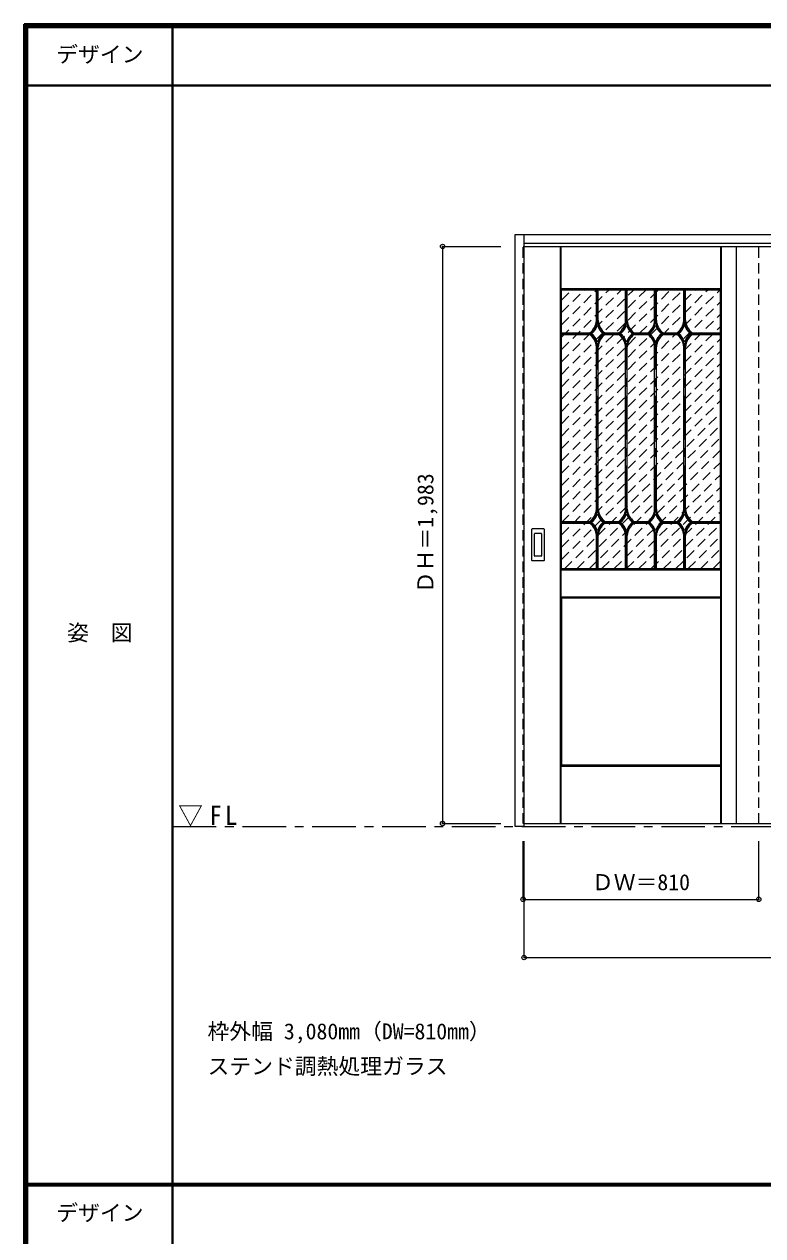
# Model space of a CAD drawing. Units: millimetres, scale not verified. Extents: x -59471 to 5700, y -4307 to 5558.
# Drawn here: x -6000 to -3461, y 12 to 4175 of the extents above; entities that cross this region are included whole.
import ezdxf
from ezdxf.enums import TextEntityAlignment as Align

# ---------------------------------------------------------------- set-up
doc = ezdxf.new("R2010")
doc.units = ezdxf.units.MM
doc.header["$LTSCALE"] = 30
doc.header["$PDMODE"] = 32
doc.header["$PDSIZE"] = 15
doc.linetypes.add('CHAIN1', pattern=[8, 5, -1, 1, -1])
doc.linetypes.add('DASHED1', pattern=[1.8, 1.2, -0.6])
for name, color, linetype, lineweight in [('0-1_通り芯', 7, 'CHAIN1', 18), ('0-2_扉', 4, 'DASHED1', 9), ('0-3_仕上げ', 4, 'Continuous', 9), ('0-4_枠', 3, 'Continuous', 25), ('0-6_引手', 7, 'Continuous', 18), ('0-B_寸法', 4, 'Continuous', 9), ('0-C_ハッチ', 4, 'DASHED1', 9), ('F-1_枠', 6, 'Continuous', 40)]:
    doc.layers.add(name, color=color, linetype=linetype, lineweight=lineweight)
doc.layers.add('0-A_文字', color=7, linetype='Continuous')
doc.layers.add('F-A_文字', color=7, linetype='Continuous')
doc.styles.add('ＭＳ ゴシック', font='')
doc.styles.get('ＭＳ ゴシック').set_extended_font_data('MS Gothic')

msp = doc.modelspace()

# ---------------------------------------------------------------- linework, layer by layer
at = {"layer": '0-1_通り芯'}
msp.add_line((-5490, 1418), (5690, 1418), dxfattribs=at)
at = {"layer": '0-2_扉'}
for p, q in [((-4285, 3411.5), (-4282, 3411.5)), ((-4285, 1428.5), (-4285, 3411.5)), ((-3475, 1428.5), (-3475, 3411.5)), ((-4282, 1428.5), (-4285, 1428.5))]:
    msp.add_line(p, q, dxfattribs=at)
at = {"layer": '0-2_扉', "color": 3, "linetype": 'Continuous', "lineweight": 25}
for p, q in [((-3553, 3411.5), (-3553, 1428.5)), ((-4282, 1428.5), (-2011, 1428.5))]:
    msp.add_line(p, q, dxfattribs=at)
msp.add_lwpolyline([(-4282, 3411.5), (-2011, 3411.5), (-2011, 1428.5)], dxfattribs=at)
at = {"layer": '0-3_仕上げ', "color": 7, "lineweight": 18}
for p, q in [((-4157, 1428.5), (-4157, 3411.5)), ((-4155.5, 3264), (-4155.5, 3411.5)), ((-4154, 3265.5), (-4154, 3411.5)), ((-3606, 3265.5), (-3606, 3411.5)), ((-3604.5, 3264), (-3604.5, 3411.5)), ((-3603, 1428.5), (-3603, 3411.5)), ((-4154, 3265.5), (-4155.5, 3264)), ((-4153, 3261.5), (-4155.5, 3264)), ((-3606, 3265.5), (-4154, 3265.5)), ((-4155.5, 2206), (-4155.5, 2301)), ((-4154, 2207.5), (-4154, 2299.5)), ((-3606, 2299.5), (-4154, 2299.5)), ((-3607, 2303.5), (-3604.5, 2301)), ((-3606, 2299.5), (-3604.5, 2301)), ((-3606, 2207.5), (-3606, 2299.5)), ((-3604.5, 2206), (-3604.5, 2301)), ((-4154, 2207.5), (-4155.5, 2206)), ((-4154, 2207.5), (-3606, 2207.5)), ((-4153, 2203.5), (-4155.5, 2206)), ((-4155.5, 1428.5), (-4155.5, 1626)), ((-4154, 1428.5), (-4154, 1624.5)), ((-3606, 1624.5), (-4154, 1624.5)), ((-3607, 1628.5), (-3604.5, 1626)), ((-3606, 1624.5), (-3604.5, 1626)), ((-3606, 1428.5), (-3606, 1624.5)), ((-3604.5, 1428.5), (-3604.5, 1626))]:
    msp.add_line(p, q, dxfattribs=at)
at = {"layer": '0-3_仕上げ', "color": 3, "lineweight": 25}
for p, q in [((-4153, 2303.5), (-4153, 3261.5)), ((-3607, 3261.5), (-4153, 3261.5)), ((-3607, 2303.5), (-3607, 3261.5)), ((-3607, 2303.5), (-4153, 2303.5)), ((-4153, 2203.5), (-3607, 2203.5)), ((-4153, 2203.5), (-4153, 1628.5)), ((-3607, 2203.5), (-3607, 1628.5)), ((-3607, 1628.5), (-4153, 1628.5))]:
    msp.add_line(p, q, dxfattribs=at)
at = {"layer": '0-3_仕上げ'}
for p, q in [((-4033, 3156.69), (-4033, 3261.5)), ((-4027, 3156.5), (-4027, 3261.5)), ((-3933, 3156.6), (-3933, 3261.5)), ((-3927, 3156.6), (-3927, 3261.5)), ((-3833, 3156.6), (-3833, 3261.5)), ((-3827, 3156.6), (-3827, 3261.5)), ((-3733, 3156.6), (-3733, 3261.5)), ((-3727, 3156.6), (-3727, 3261.5)), ((-4153, 3114.5), (-4055.98, 3114.5)), ((-4153, 3108.5), (-4055.98, 3108.5)), ((-4004.03, 3114.5), (-3955.98, 3114.5)), ((-4004.03, 3108.5), (-3955.98, 3108.5)), ((-3904.03, 3114.5), (-3855.98, 3114.5)), ((-3904.03, 3108.5), (-3855.98, 3108.5)), ((-3804.03, 3114.5), (-3755.98, 3114.5)), ((-3804.03, 3108.5), (-3755.98, 3108.5)), ((-3704.03, 3114.5), (-3607, 3114.5)), ((-3704.03, 3108.5), (-3607, 3108.5)), ((-4033, 2508.6), (-4033, 3066.4)), ((-4027, 2508.6), (-4027, 3066.4)), ((-3933, 2508.6), (-3933, 3066.4)), ((-3927, 2508.6), (-3927, 3066.4)), ((-3833, 2508.6), (-3833, 3066.4)), ((-3827, 2508.6), (-3827, 3066.4)), ((-3733, 2508.6), (-3733, 3066.4)), ((-3727, 2508.6), (-3727, 3066.4)), ((-4153, 2466.5), (-4055.98, 2466.5)), ((-4153, 2460.5), (-4055.98, 2460.5)), ((-4004.03, 2466.5), (-3955.98, 2466.5)), ((-4004.03, 2460.5), (-3955.98, 2460.5)), ((-3904.03, 2466.5), (-3855.98, 2466.5)), ((-3904.03, 2460.5), (-3855.98, 2460.5)), ((-3804.03, 2466.5), (-3755.98, 2466.5)), ((-3804.03, 2460.5), (-3755.98, 2460.5)), ((-3704.03, 2466.5), (-3607, 2466.5)), ((-3704.03, 2460.5), (-3607, 2460.5)), ((-4033, 2303.5), (-4033, 2418.4)), ((-4027, 2303.5), (-4027, 2418.4)), ((-3933, 2303.5), (-3933, 2418.4)), ((-3927, 2303.5), (-3927, 2418.4)), ((-3833, 2303.5), (-3833, 2418.4)), ((-3827, 2303.5), (-3827, 2418.4)), ((-3733, 2303.5), (-3733, 2418.4)), ((-3727, 2303.5), (-3727, 2418.4))]:
    msp.add_line(p, q, dxfattribs=at)
at = {"layer": '0-3_仕上げ', "linetype": 'CHAIN1'}
for p, q in [((-4030, 3156.5), (-4030, 3261.5)), ((-3930, 3156.5), (-3930, 3261.5)), ((-3830, 3156.5), (-3830, 3261.5)), ((-3730, 3156.5), (-3730, 3261.5)), ((-4153, 3111.5), (-4055, 3111.5)), ((-4005, 3111.5), (-3955, 3111.5)), ((-3905, 3111.5), (-3855, 3111.5)), ((-3805, 3111.5), (-3755, 3111.5)), ((-3705, 3111.5), (-3607, 3111.5)), ((-4030, 2508.5), (-4030, 3066.5)), ((-3930, 2508.5), (-3930, 3066.5)), ((-3830, 2508.5), (-3830, 3066.5)), ((-3730, 2508.5), (-3730, 3066.5)), ((-4153, 2463.5), (-4055, 2463.5)), ((-4005, 2463.5), (-3955, 2463.5)), ((-3905, 2463.5), (-3855, 2463.5)), ((-3805, 2463.5), (-3755, 2463.5)), ((-3705, 2463.5), (-3607, 2463.5)), ((-4030, 2303.5), (-4030, 2418.5)), ((-3930, 2303.5), (-3930, 2418.5)), ((-3830, 2303.5), (-3830, 2418.5)), ((-3730, 2303.5), (-3730, 2418.5))]:
    msp.add_line(p, q, dxfattribs=at)
at = {"layer": '0-3_仕上げ', "color": 7, "lineweight": 18}
for points in [[(-3606, 3265.5), (-3604.5, 3264), (-3607, 3261.5)], [(-4154, 2299.5), (-4155.5, 2301), (-4153, 2303.5)], [(-3606, 2207.5), (-3604.5, 2206), (-3607, 2203.5)], [(-4154, 1624.5), (-4155.5, 1626), (-4153, 1628.5)]]:
    msp.add_lwpolyline(points, dxfattribs=at)
at = {"layer": '0-3_仕上げ'}
for centre, radius, start, end in [((-4089.88, 3160.32), 57, 306.49767, 356.34853), ((-4089.88, 3160.32), 63, 309.20041, 341.88743), ((-3970.12, 3160.32), 63, 198.11257, 230.79959), ((-3970.12, 3160.32), 57, 183.65147, 233.50233), ((-3989.88, 3160.32), 57, 306.49767, 356.25364), ((-3989.88, 3160.32), 63, 309.20041, 341.88743), ((-3870.12, 3160.32), 63, 198.11257, 230.79959), ((-3870.12, 3160.32), 57, 183.65147, 233.50233), ((-3889.88, 3160.32), 57, 306.49767, 356.25364), ((-3889.88, 3160.32), 63, 309.20041, 341.88743), ((-3770.12, 3160.32), 63, 198.11257, 230.79959), ((-3770.12, 3160.32), 57, 183.65147, 233.50233), ((-3789.88, 3160.32), 57, 306.49767, 356.25364), ((-3789.88, 3160.32), 63, 309.20041, 341.88743), ((-3670.12, 3160.32), 63, 198.11257, 230.79959), ((-3670.12, 3160.32), 57, 183.65147, 233.50233), ((-4089.88, 3062.68), 57, 3.74636, 53.50233), ((-4089.88, 3062.68), 63, 18.11257, 50.79959), ((-3970.12, 3062.68), 63, 129.20041, 161.88743), ((-3970.12, 3062.68), 57, 126.49767, 176.25364), ((-3989.88, 3062.68), 57, 3.74636, 53.50233), ((-3989.88, 3062.68), 63, 18.11257, 50.79959), ((-3870.12, 3062.68), 63, 129.20041, 161.88743), ((-3870.12, 3062.68), 57, 126.49767, 176.25364), ((-3889.88, 3062.68), 57, 3.74636, 53.50233), ((-3889.88, 3062.68), 63, 18.11257, 50.79959), ((-3770.12, 3062.68), 63, 129.20041, 161.88743), ((-3770.12, 3062.68), 57, 126.49767, 176.25364), ((-3789.88, 3062.68), 57, 3.74636, 53.50233), ((-3789.88, 3062.68), 63, 18.11257, 50.79959), ((-3670.12, 3062.68), 63, 129.20041, 161.88743), ((-3670.12, 3062.68), 57, 126.49767, 176.25364), ((-4089.88, 2512.32), 57, 306.49767, 356.25364), ((-3970.12, 2512.32), 57, 183.74636, 233.50233), ((-3989.88, 2512.32), 57, 306.49767, 356.25364), ((-3870.12, 2512.32), 57, 183.74636, 233.50233), ((-3889.88, 2512.32), 57, 306.49767, 356.25364), ((-3770.12, 2512.32), 57, 183.74636, 233.50233), ((-3789.88, 2512.32), 57, 306.49767, 356.25364), ((-3670.12, 2512.32), 57, 183.74636, 233.50233), ((-4089.88, 2414.68), 57, 3.74636, 53.50233), ((-4089.88, 2512.32), 63, 309.20041, 341.88743), ((-4089.88, 2414.68), 63, 18.11257, 50.79959), ((-3970.12, 2512.32), 63, 198.11257, 230.79959), ((-3970.12, 2414.68), 63, 129.20041, 161.88743), ((-3970.12, 2414.68), 57, 126.49767, 176.25364), ((-3989.88, 2414.68), 57, 3.74636, 53.50233), ((-3989.88, 2512.32), 63, 309.20041, 341.88743), ((-3989.88, 2414.68), 63, 18.11257, 50.79959), ((-3870.12, 2512.32), 63, 198.11257, 230.79959), ((-3870.12, 2414.68), 63, 129.20041, 161.88743), ((-3870.12, 2414.68), 57, 126.49767, 176.25364), ((-3889.88, 2414.68), 57, 3.74636, 53.50233), ((-3889.88, 2512.32), 63, 309.20041, 341.88743), ((-3889.88, 2414.68), 63, 18.11257, 50.79959), ((-3770.12, 2512.32), 63, 198.11257, 230.79959), ((-3770.12, 2414.68), 63, 129.20041, 161.88743), ((-3770.12, 2414.68), 57, 126.49767, 176.25364), ((-3789.88, 2414.68), 57, 3.74636, 53.50233), ((-3789.88, 2512.32), 63, 309.20041, 341.88743), ((-3789.88, 2414.68), 63, 18.11257, 50.79959), ((-3670.12, 2512.32), 63, 198.11257, 230.79959), ((-3670.12, 2414.68), 63, 129.20041, 161.88743), ((-3670.12, 2414.68), 57, 126.49767, 176.25364)]:
    msp.add_arc(centre, radius, start, end, dxfattribs=at)
at = {"layer": '0-3_仕上げ', "linetype": 'CHAIN1'}
for centre, start, end in [((-4089.88, 3160.32), 305.54226, 356.34853), ((-3970.12, 3160.32), 183.65147, 234.45774), ((-3989.88, 3160.32), 305.54226, 356.34853), ((-3870.12, 3160.32), 183.65147, 234.45774), ((-3889.88, 3160.32), 305.54226, 356.34853), ((-3770.12, 3160.32), 183.65147, 234.45774), ((-3789.88, 3160.32), 305.54226, 356.34853), ((-3670.12, 3160.32), 183.65147, 234.45774), ((-4089.88, 3062.68), 3.65147, 54.45774), ((-3970.12, 3062.68), 125.54226, 176.34853), ((-3989.88, 3062.68), 3.65147, 54.45774), ((-3870.12, 3062.68), 125.54226, 176.34853), ((-3889.88, 3062.68), 3.65147, 54.45774), ((-3770.12, 3062.68), 125.54226, 176.34853), ((-3789.88, 3062.68), 3.65147, 54.45774), ((-3670.12, 3062.68), 125.54226, 176.34853), ((-4089.88, 2512.32), 305.54226, 356.34853), ((-3970.12, 2512.32), 183.65147, 234.45774), ((-3989.88, 2512.32), 305.54226, 356.34853), ((-3870.12, 2512.32), 183.65147, 234.45774), ((-3889.88, 2512.32), 305.54226, 356.34853), ((-3770.12, 2512.32), 183.65147, 234.45774), ((-3789.88, 2512.32), 305.54226, 356.34853), ((-3670.12, 2512.32), 183.65147, 234.45774), ((-4089.88, 2414.68), 3.65147, 54.45774), ((-3970.12, 2414.68), 125.54226, 176.34853), ((-3989.88, 2414.68), 3.65147, 54.45774), ((-3870.12, 2414.68), 125.54226, 176.34853), ((-3889.88, 2414.68), 3.65147, 54.45774), ((-3770.12, 2414.68), 125.54226, 176.34853), ((-3789.88, 2414.68), 3.65147, 54.45774), ((-3670.12, 2414.68), 125.54226, 176.34853)]:
    msp.add_arc(centre, 60, start, end, dxfattribs=at)
at = {"layer": '0-4_枠'}
for p, q in [((-4282, 1418), (-4282, 3453)), ((-4282, 3423), (-1262, 3423))]:
    msp.add_line(p, q, dxfattribs=at)
for points in [[(-4282, 1418), (-4312, 1418), (-4312, 3453)], [(-4312, 3453), (-1232, 3453), (-1232, 1418)]]:
    msp.add_lwpolyline(points, dxfattribs=at)
at = {"layer": '0-6_引手', "color": 3, "lineweight": 25}
for p, q in [((-4255, 2332.5), (-4255, 2439.5)), ((-4214.5, 2441), (-4253.5, 2441)), ((-4213, 2439.5), (-4213, 2332.5)), ((-4214.5, 2331), (-4253.5, 2331))]:
    msp.add_line(p, q, dxfattribs=at)
at = {"layer": '0-6_引手'}
for p, q in [((-4246.5, 2348.5), (-4246.5, 2423.5)), ((-4223, 2425), (-4245, 2425)), ((-4221.5, 2423.5), (-4221.5, 2348.5)), ((-4223, 2347), (-4245, 2347))]:
    msp.add_line(p, q, dxfattribs=at)
at = {"layer": '0-6_引手', "color": 3, "lineweight": 25}
for centre, start, end in [((-4253.5, 2439.5), 90, 180), ((-4214.5, 2439.5), 0, 90), ((-4253.5, 2332.5), 180, 270), ((-4214.5, 2332.5), 270, 0)]:
    msp.add_arc(centre, 1.5, start, end, dxfattribs=at)
at = {"layer": '0-6_引手'}
for centre, start, end in [((-4245, 2423.5), 90, 180), ((-4223, 2423.5), 0, 90), ((-4245, 2348.5), 180, 270), ((-4223, 2348.5), 270, 0)]:
    msp.add_arc(centre, 1.5, start, end, dxfattribs=at)
at = {"layer": '0-B_寸法'}
for p, q in [((-4562, 3411.5), (-4562, 1428.5)), ((-4562, 3411.5), (-4362, 3411.5)), ((-4562, 1428.5), (-4362, 1428.5)), ((-4285, 1168), (-4285, 1368)), ((-4282, 968), (-4282, 1368)), ((-3475, 1168), (-3475, 1368)), ((-4285, 1168), (-3475, 1168)), ((-4282, 968), (-2072, 968))]:
    msp.add_line(p, q, dxfattribs=at)
at = {"layer": '0-B_寸法', "color": 7}
for p in [(-4562, 3411.5), (-4562, 1428.5), (-4285, 1168), (-3475, 1168), (-4282, 968)]:
    msp.add_point(p, dxfattribs=at)
at = {"layer": '0-C_ハッチ'}
for p, q in [((-4153, 3226.56), (-4118.06, 3261.5)), ((-4153, 3141.71), (-4033.21, 3261.5)), ((-4153, 3184.13), (-4075.63, 3261.5)), ((-4153, 2759.87), (-3651.37, 3261.5)), ((-4153, 2802.29), (-3693.8, 3261.5)), ((-4153, 2844.72), (-3736.22, 3261.5)), ((-4153, 2887.15), (-3778.65, 3261.5)), ((-4153, 2929.57), (-3821.07, 3261.5)), ((-4153, 2972), (-3863.5, 3261.5)), ((-4153, 3014.43), (-3905.93, 3261.5)), ((-4153, 3056.85), (-3948.35, 3261.5)), ((-4153, 3099.28), (-3990.78, 3261.5)), ((-4153, 2717.44), (-3608.94, 3261.5)), ((-4153, 2675.02), (-3607, 3221.02)), ((-4153, 2632.59), (-3607, 3178.59)), ((-4153, 2590.16), (-3607, 3136.16)), ((-4153, 2547.74), (-3607, 3093.74)), ((-4153, 2505.31), (-3607, 3051.31)), ((-4153, 2462.88), (-3607, 3008.88)), ((-4153, 2420.46), (-3607, 2966.46)), ((-4153, 2378.03), (-3607, 2924.03)), ((-4153, 2335.6), (-3607, 2881.6)), ((-4142.68, 2303.5), (-3607, 2839.18)), ((-4100.25, 2303.5), (-3607, 2796.75)), ((-4057.83, 2303.5), (-3607, 2754.33)), ((-4015.4, 2303.5), (-3607, 2711.9)), ((-3972.97, 2303.5), (-3607, 2669.47)), ((-3930.55, 2303.5), (-3607, 2627.05)), ((-3888.12, 2303.5), (-3607, 2584.62)), ((-3845.69, 2303.5), (-3607, 2542.19)), ((-3803.27, 2303.5), (-3607, 2499.77)), ((-3760.84, 2303.5), (-3607, 2457.34)), ((-3718.41, 2303.5), (-3607, 2414.91)), ((-3675.99, 2303.5), (-3607, 2372.49)), ((-3633.56, 2303.5), (-3607, 2330.06))]:
    msp.add_line(p, q, dxfattribs=at)
at = {"layer": 'F-1_枠'}
for p, q in [((-6000, 4175), (5700, 4175)), ((-6000, 4175), (-6000, -4205)), ((-6000, 4170), (5700, 4170)), ((-6000, 4165), (5700, 4165)), ((-5995, 4175), (-5995, -4205)), ((-5990, 4175), (-5990, -4205)), ((-5490, 4175), (-5490, -3790)), ((-6000, 3965), (5700, 3965)), ((-6000, 190.5), (5700, 190.5)), ((-6000, 187.5), (5700, 187.5)), ((-6000, 184.5), (5700, 184.5))]:
    msp.add_line(p, q, dxfattribs=at)

# ---------------------------------------------------------------- texts
at = {"layer": '0-1_通り芯', "insert": (-5471.25, 1418), "char_height": 65.98, "attachment_point": 7, "style": 'ＭＳ ゴシック'}
msp.add_mtext('\\T1.26;\\W0.95;▽FL', dxfattribs=at)
at = {"layer": '0-A_文字', "style": 'ＭＳ ゴシック'}
for s, p in [('枠外幅 3,080mm（DW=810mm）', (-5370, 670.5)), ('ステンド調熱処理ガラス', (-5370, 550.5))]:
    msp.add_text(s, height=54.99, dxfattribs=at).set_placement(p, align=Align.BOTTOM_LEFT)
at = {"layer": '0-B_寸法', "color": 7, "style": 'ＭＳ ゴシック'}
msp.add_text('ＤＨ＝1,983', height=54.99, rotation=90, dxfattribs=at).set_placement((-4577, 2219.75), align=Align.BOTTOM_LEFT)
msp.add_text('ＤＷ＝810', height=54.99, dxfattribs=at).set_placement((-4048.75, 1183), align=Align.BOTTOM_LEFT)
at = {"layer": 'F-A_文字', "style": 'ＭＳ ゴシック'}
for s, p in [('デザイン', (-5890, 4027.5)), ('姿\u3000図', (-5852.5, 2040.25)), ('デザイン', (-5890, 47))]:
    msp.add_text(s, height=54.99, dxfattribs=at).set_placement(p, align=Align.BOTTOM_LEFT)

doc.saveas('drawing.dxf')
